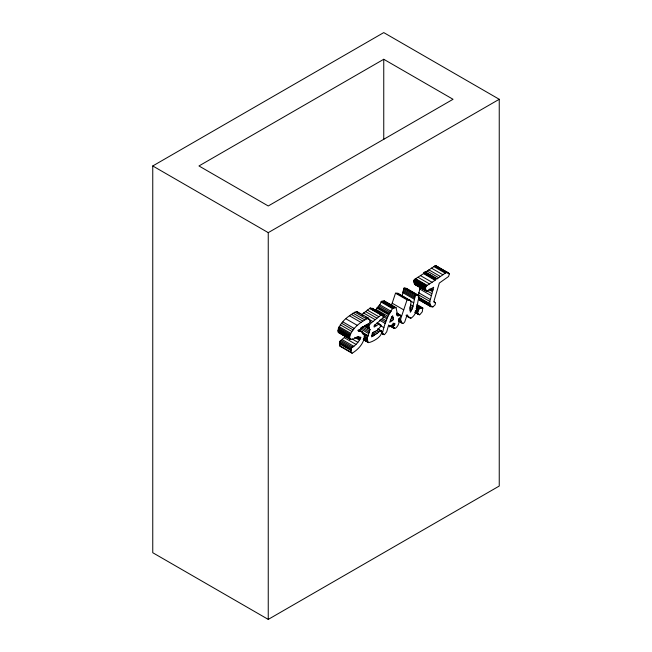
<?xml version="1.0" encoding="UTF-8"?>
<svg xmlns="http://www.w3.org/2000/svg" width="652" height="652" viewBox="0 0 652 652"><rect width="100%" height="100%" fill="white"/><g stroke="black" fill="none" stroke-linecap="round" stroke-linejoin="round"><path stroke-width="0.98" d="M377.467 323.017L380.76 324.916L380.858 326.155L377.752 329.953L373.066 332.634L371.501 336.864L377.304 333.311L380.255 330.703L381.363 331.314C383.115 335.935 373.107 341.974 368.494 342.634L367.769 341.974L367.378 337.752L370.083 329.521L364.509 326.057M391.176 325.65L392.822 326.603L394.631 324.696L394.843 323.286L389.488 326.864L388.673 324.94L386.685 331.884L384.737 334.329L384.134 334.68L381.55 333.4M418.266 296.277L420.198 286.904M432.887 306.913L430.752 306.652L429.79 303.702L429.855 301.428L433.67 287.255L426.93 291.248L414.509 284.288L413.849 281.232L414.297 279.578L423.531 273.62L424.167 272.324L425.128 271.974L437.101 278.82L445.218 273.155L447.411 272.34L449.318 273.921L448.584 276.489L439.326 283.049L434.208 300.279L434.061 301.998L435.446 302.732L435.112 304.867L432.887 306.913L431.241 305.959M362.928 333.205L364.492 334.802C364.77 342.585 358.47 349.456 352.096 353.245C350.646 352.104 350.752 349.366 351.591 347.842C355.633 345.397 359.195 341.648 360.939 337.231L357.247 337.141L353.245 339.04L350.507 339.439L338.958 332.773L338.111 331.933L338.021 330.425C340.148 321.754 349.04 315.226 356.758 311.444L368.315 318.111L370.409 321.216L368.91 323.808L362.985 326.815L358.144 330.825L358.804 331.412L362.202 331.607L362.683 333.066M350.507 339.439L349.668 338.6L349.57 337.092C351.697 328.421 360.589 321.892 368.315 318.111M402.178 296.13L403.865 288.176L404.615 288.086L406.538 288.404L418.087 295.071L419.138 296.79C416.481 303.824 418.25 313.889 410.874 318.233L408.674 317.108L407.141 314.761L404.762 321.868L403.262 323.563L401.64 322.626L400.524 319.447L398.877 318.494M399.228 315.332L397.785 315.992L396.074 307.679L392.887 308.021C387.785 315.307 384.664 323.522 382.626 332.39L382.3 332.887L383.197 334.346M430.752 306.652L419.203 299.985L418.242 297.035L429.79 303.702M340.548 346.571C339.089 345.43 339.203 342.699 340.042 341.175L345.674 336.326M391.55 305.128L395.503 293.213L407.052 299.879L409.635 300.018L410.597 300.678L411.11 301.876L410.149 307.434L410.328 312.259L412.635 307.834L415.414 294.843L418.087 295.071M426.93 291.248L426.058 290.955L425.52 288.975L425.846 286.244L435.08 280.295L435.715 278.991L437.101 278.82M397.003 313.147L401.127 315.527L398.779 319.553C399.7 322.838 398.054 326.342 395.414 328.339L393.938 328.355L394.028 327.434L392.822 326.603M400.524 319.447L407.052 299.879M375.707 310.922C376.473 307.035 380.646 305.438 381.338 301.354L384.525 301.012L396.074 307.679M417.427 312.887L419.326 308.42L422.749 307.94L422.3 311.778L419.806 314.712L415.12 312.634M369.456 328.918L368.82 325.91L370.507 323.547L381.061 314.989L383.8 315.006L383.832 316.171L382.357 318.649L374.99 324.916L373.995 325.976L374.175 327.06L379.016 324.052L379.382 324.712M361.33 314.851L370.295 308.005L382.748 314.949M391.925 320.808L393.58 319.537L392.61 315.682L389.635 322.332L391.925 320.808L390.271 319.855M425.552 272.145L435.503 265.568L448.136 272.789M152.755 165.958L383.751 32.6L499.245 99.283L499.245 486.042L268.249 619.4L152.755 552.717L152.755 165.958L268.249 232.642L499.245 99.283M383.751 59.275L198.958 165.958L268.249 205.975L453.042 99.283L383.751 59.275L383.751 139.495M380.76 324.916L379.798 324.957M338.958 332.773L339.374 332.626M401.127 315.527L399.529 315.511L396.758 313.905M419.203 299.985L420.312 299.969M395.503 293.213L398.087 293.351L410.597 300.678M371.2 308.282L372.251 308.339L383.8 315.006M435.503 265.568L449.008 273.327M441.893 269.635L435.862 265.674M443.539 270.588L445.194 271.542M446.84 272.495L449.318 273.921M434.631 265.967L446.18 272.634M433.67 266.489L445.218 273.155M431.265 268.053L442.814 274.72M428.829 269.806L440.377 276.472M427.142 271.053L438.69 277.719M425.128 271.974L436.677 278.64M424.167 272.324L435.715 278.991M423.71 273.033L435.267 279.7M423.531 273.62L435.08 280.295M420.556 275.657L432.105 282.324M418.087 277.32L429.635 283.987M415.74 278.779L427.296 285.446M415.234 279.08L426.783 285.747M431.331 288.649L432.977 289.602M414.753 279.317L426.302 285.992M414.297 279.578L425.846 286.244M430.353 289.129L432.83 290.556M414.183 280.278L425.732 286.945M429.261 289.048L432.553 290.955M413.996 280.653L425.552 287.328M428.926 289.618L432.227 291.525M413.849 281.232L425.397 287.899M413.971 282.308L425.52 288.975M414.24 283.049L425.789 289.724M414.387 283.49L431.746 293.579M414.509 283.905L426.058 290.572M414.509 284.288L426.058 290.955M419.627 288.942L431.176 295.609M418.633 292.74L430.181 299.415M433.792 301.778L435.446 302.732M418.307 294.761L429.855 301.428M408.853 290.116L418.747 295.837M405.218 288.298L417.337 295.193M404.615 288.086L416.163 294.761M403.865 288.176L415.414 294.843M418.454 297.467L430.002 304.134M403.564 289.284L415.112 295.959M418.633 298.054L430.181 304.728M418.845 298.877L430.393 305.543M419.236 299.48L430.785 306.147M403.319 290.433L414.868 297.1M419.529 300.002L431.086 306.668M403.05 291.525L414.599 298.192M402.626 292.536L414.183 299.203M403.001 296.603L413.727 302.797M416.978 304.606L422.749 307.94M396.856 293.155L408.405 299.83M416.962 304.94L422.838 308.404M416.824 305.698L420.947 308.078M416.921 306.448L420.222 308.355M417.239 307.01L419.717 308.437M416.848 306.994L419.326 308.42M416.579 307.605L419.049 309.032M410.621 304.786L413.099 306.22M416.098 308.681L418.568 310.107M416.652 309.724L418.299 310.678M410.165 306.407L412.635 307.834M416.351 310.181L417.997 311.134M415.805 310.947L417.459 311.9M415.316 310.939L417.785 312.365M409.57 307.964L412.048 309.398M415.373 311.697L417.851 313.131L418.421 314.533M415.528 312.202L417.997 313.636M414.786 312.129L418.087 314.036M415.316 312.536L419.44 314.916M409.652 309.912L411.298 310.865M392.194 303.213L403.743 309.879M383.743 300.939L395.291 307.605M387.207 303.147L388.861 304.101M392.985 306.481L394.631 307.434M382.716 301.216L394.264 307.883M382.145 301.371L393.694 308.037M406.172 315.16L407.826 316.114M381.73 301.411L393.278 308.078M406.742 315.853L410.874 318.233M381.338 301.354L392.887 308.021M406.204 315.674L408.674 317.108M406.408 315.886L409.709 317.785M381.037 302.015L392.585 308.681M396.546 313.196L400.678 315.576M396.807 313.482L400.1 315.389M396.636 313.628L399.114 315.055M397.133 314.329L398.779 315.283M379.741 304.745L391.29 311.411M396.742 314.623L398.388 315.576M396.44 314.9L398.087 315.853M379.056 305.845L390.605 312.52M378.266 306.839L389.815 313.514M399.081 318.999L400.735 319.953M399.057 319.749L400.703 320.702M377.337 307.451L388.885 314.117M398.649 320.173L401.127 321.607M376.856 307.972L388.405 314.639M391.477 316.693L393.123 317.646M398.339 320.719L401.64 322.626M399 321.485L402.3 323.392M376.196 309.496L387.744 316.171M391.102 318.111L393.58 319.537M383.8 315.389L372.251 308.339M383.963 315.69L387.264 317.589M370.295 308.005L381.844 314.671M370.026 308.339L381.575 315.006M369.513 308.323L381.061 314.989M382.716 316.424L386.84 318.804M393.164 323.123L394.819 324.077M392.977 323.742L394.631 324.696M392.61 324.305L394.264 325.258M382.145 318.355L386.269 320.735M367.255 310.034L378.812 316.709M391.991 324.94L393.637 325.894M380.833 319.268L385.788 322.121M390.727 325.535L394.028 327.434M391.29 325.959L392.936 326.913M389.937 325.454L394.061 327.834M391.567 326.505L394.044 327.932M365.332 311.46L376.88 318.127M391.298 326.456L393.775 327.883M389.815 325.976L393.938 328.355M379.562 320.165L385.332 323.498M363.466 312.919L375.022 319.586M377.369 323.099L379.016 324.052M376.791 323.074L380.915 325.462M357.915 312.528L360.393 313.954M362.039 314.908L363.694 315.861M365.34 316.815L368.641 318.722M380.621 325.739L383.922 327.646M367.109 318.184L372.887 321.517M367.834 318.738L369.488 319.692M354.818 312.104L366.375 318.771M369.969 321.607L371.624 322.561M374.843 324.729L376.489 325.682M352.968 313.115L364.525 319.782M377.687 328.804L382.659 331.778M378.665 329.545L381.966 331.452M377.777 329.276L382.056 331.746M367.891 323.71L369.545 324.663M351.192 314.345L362.74 321.02M382.479 333.726L384.134 334.68M366.351 324.484L368.82 325.91M381.974 333.539L383.62 334.492M376.245 330.572L378.722 332.007M365.731 325.063L369.032 326.97M349.456 315.772L361.004 322.438M365.063 325.609L369.187 327.997M374.003 331.403L377.304 333.311M364.313 326.187L370.083 329.521M372.414 332.39L375.707 334.297M362.21 326.709L369.635 330.996M371.999 333.751L374.476 335.185M346.082 318.893L357.63 325.56M360.931 327.54L369.187 332.3M371.534 335.079L373.18 336.033M360.515 328.861L368.763 333.62M359.073 329.863L362.202 331.607M358.567 330.165L360.222 331.118M360.523 331.297L367.948 335.584M358.959 330.531L360.613 331.485M357.883 330.254L359.529 331.208M362.17 332.724L367.94 336.057M343.017 321.982L354.566 328.657M362.153 333.033L363.8 333.987M362.789 333.751L367.736 336.603M362.838 333.848L364.492 334.802M364.077 335.845L367.378 337.752M341.664 323.286L353.213 329.953M364.02 336.962L367.32 338.861M364.166 338.086L367.467 339.994M340.279 324.818L351.827 331.485M363.523 338.657L367.647 341.037M363.645 339.594L368.323 342.333M358.201 336.619L360.67 338.046M363.213 339.407L368.16 342.267M363.539 339.773L368.494 342.634M356.978 336.856L360.279 338.763M339.048 326.57L350.597 333.237M356.562 337.549L359.863 339.456M338.575 327.54L350.124 334.207M354.639 337.345L359.586 340.197M338.233 328.567L349.782 335.234M338.201 329.456L349.757 336.122M338.021 330.425L349.57 337.092M338.233 331.029L349.782 337.703M352.072 338.95L357.842 342.284M338.111 331.933L350.1 338.82M339.529 332.887L350.254 339.081M338.502 332.406L350.059 339.073M344.427 337.736L355.984 344.403M342.357 339.7L353.906 346.367M341.232 340.515L352.781 347.19M340.042 341.175L351.591 347.842M339.529 342.161L351.078 348.828M339.464 343.033L351.02 349.7M339.529 343.897L351.078 350.564M339.798 345.796L351.346 352.463M340.099 346.277L352.096 353.245M414.843 284.199L415.381 284.582M398.087 293.351L399.562 295.209M406.538 288.404L407.198 289.162M356.758 311.444L357.092 312.055M384.525 301.012L384.737 301.721M268.249 232.642L268.249 619.4"/></g></svg>
